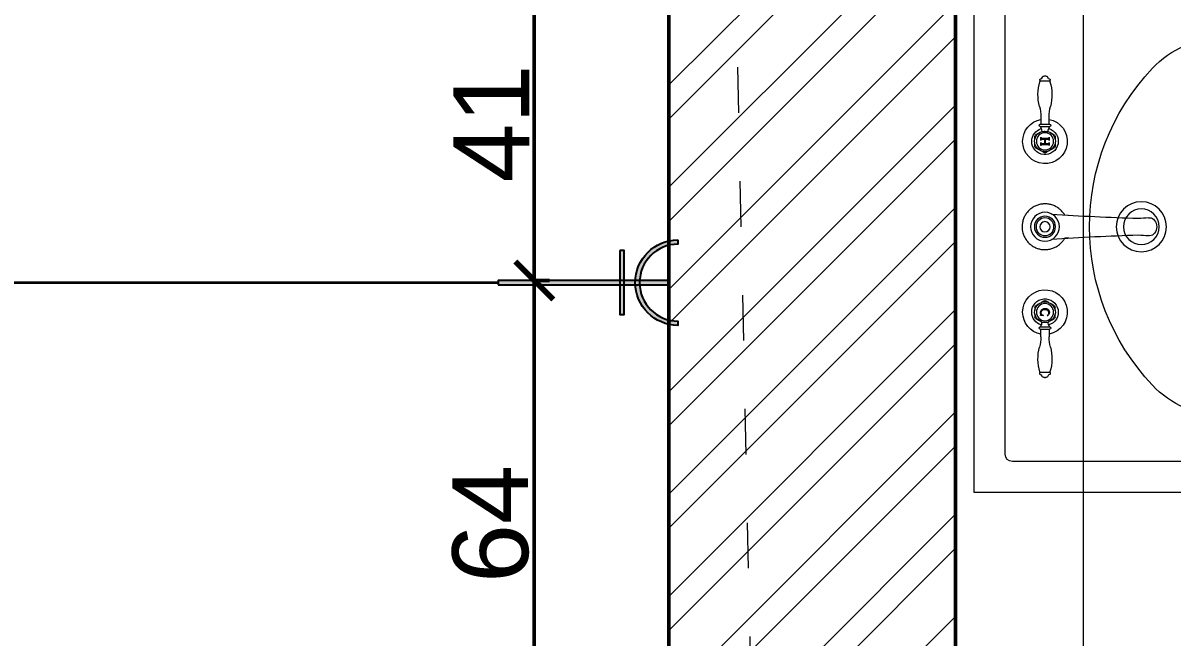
# Model space of a CAD drawing. Header units: inches. Extents: x -10121 to 9010, y 58067 to 62726.
# Drawn here: x 2993.7 to 3145.2, y 61899.9 to 61980.9 of the extents above; entities that cross this region are included whole.
import ezdxf

# ---------------------------------------------------------------- set-up
doc = ezdxf.new("R2010")
doc.units = ezdxf.units.IN
doc.linetypes.add('ACAD_ISO03W100', pattern=[30, 12, -18])
for name, color, linetype, lineweight in [('A-DUVAR 0.50', 40, 'Continuous', 50), ('A-PRODUCT', 7, 'Continuous', 9), ('Auto-Olcu', 33, 'Continuous', 15), ('Auto-Silik_Cizgiler', 47, 'Continuous', 9), ('Auto-SilikCizgiler', 251, 'Continuous', 9), ('Auto-Vitrifiye', 8, 'Continuous', 9), ('ELK', 1, 'Continuous', 35)]:
    doc.layers.add(name, color=color, linetype=linetype, lineweight=lineweight)
doc.layers.add('ELEKTRİK', color=10, linetype='Continuous')
doc.styles.add('1-20', font='isocpeur.ttf', dxfattribs={"height": 4})
doc.styles.get("Standard").update_dxf_attribs({"font": 'arial.ttf'})
doc.dimstyles.new('ölçü 1_20', dxfattribs={"dimtxt": 4, "dimasz": 1, "dimexe": 1, "dimexo": 3, "dimtad": 1, "dimdec": 0, "dimtxsty": '1-20', "dimblk": 'ARCHTICK', "dimcen": 1.5, "dimclrd": 256, "dimclre": 256, "dimclrt": 256, "dimadec": 0, "dimazin": 0, "dimtfac": 1, "dimtdec": 0, "dimtmove": 0, "dimatfit": 3, "dimldrblk": 'ARCHTICK', "dimfxl": 1, "dimlwd": -1, "dimlwe": -1, "dimarcsym": 0})
doc.dimstyles.new('ölçü 1_50', dxfattribs={"dimtxt": 10, "dimasz": 5, "dimexe": 2, "dimexo": 5, "dimtad": 1, "dimdec": 0, "dimtxsty": 'Standard', "dimblk": 'ARCHTICK', "dimcen": 2.5, "dimclrd": 256, "dimclre": 256, "dimclrt": 256, "dimadec": 0, "dimazin": 0, "dimtfac": 1, "dimtdec": 0, "dimtmove": 0, "dimatfit": 3, "dimldrblk": 'ARCHTICK', "dimfxl": 1, "dimlwd": -1, "dimlwe": -1, "dimarcsym": 0})

# ---------------------------------------------------------------- blocks, each defined once
blk = doc.blocks.new('_ARCHTICK')
at = {"color": 0, "linetype": 'ByBlock', "const_width": 0.15}
blk.add_lwpolyline([(-0.5, -0.5), (0.5, 0.5)], dxfattribs=at)
blk = doc.blocks.new('*D477')
at = {"layer": 'Auto-Olcu', "ltscale": 5, "transparency": 16777216}
for p, q in [((3119.606697598512, 62123.63689972076), (3134.455130437604, 62123.63689972076)), ((3133.455130437604, 62123.63689972076), (3133.455130437604, 61865.16385486411)), ((3119.6018837228, 61865.16385486411), (3134.455130437604, 61865.16385486411))]:
    blk.add_line(p, q, dxfattribs=at)
at = {"layer": 'DEFPOINTS', "color": 0, "ltscale": 5, "transparency": 16777216}
for p in [(3116.606697598512, 62123.63689972076), (3116.6018837228, 61865.16385486411), (3133.455130437604, 61865.16385486411)]:
    blk.add_point(p, dxfattribs=at)
at = {"layer": 'Auto-Olcu', "ltscale": 5, "transparency": 16777216}
for p, rotation in [((3133.455130437604, 62123.63689972076), 90), ((3133.455130437604, 61865.16385486411), 270)]:
    blk.add_blockref('_ARCHTICK', p, dxfattribs=dict(at, rotation=rotation))
at = {"layer": 'Auto-Olcu', "ltscale": 5, "transparency": 16777216, "insert": (3130.830130437594, 61994.40037729243), "char_height": 4, "attachment_point": 5, "rotation": 90, "style": '1-20'}
blk.add_mtext('258', dxfattribs=at)
blk = doc.blocks.new('JLKUI')
for p, q in [((8685.781729727118, -1965.5911224966), (8685.781729727118, -1933.956701743358)), ((8755.77872972712, -1933.956701743358), (8685.781729727118, -1933.956701743358)), ((8755.77872972712, -1965.5911224966), (8755.77872972712, -1933.956701743358)), ((8750.743729727117, -1938.041701743357), (8690.816729727123, -1938.041701743357)), ((8689.866729727119, -1965.5911224966), (8689.866729727119, -1938.991701743358)), ((8751.69372972712, -1965.5911224966), (8751.69372972712, -1938.991701743358))]:
    blk.add_line(p, q)
for centre, radius in [((8720.780229727116, -1943.289092871342), 1.9), ((8720.780229727116, -1955.989776036888), 3.299900999999994), ((8720.780229727116, -1955.989776036888), 2.34990099999999)]:
    blk.add_circle(centre, radius)
for centre, radius, start, end in [((8690.816729727123, -1938.991701743358), 0.95, 90, 180), ((8750.743729727117, -1938.991701743358), 0.95, 0, 90), ((8720.780229727116, -1979.556701743357), 30.4, 46.63773481946368, 133.3622651805363), ((8708.713079328205, -1966.77920174336), 12.825, 133.3622651805363, 226.6377348194637), ((8732.847380126033, -1966.779201743353), 12.825, 313.3622651805364, 46.63773481946368), ((8761.781729727116, -1965.5911224966), 76, 180, 186.9781322157806), ((8761.781729727116, -1965.5911224966), 71.91500000000002, 180, 186.9781322157806), ((8679.778729727122, -1965.5911224966), 71.91500000000002, 353.0218677842193, 0), ((8679.778729727122, -1965.5911224966), 76, 353.0218677842193, 0), ((8698.131729727116, -1973.381701743358), 11.87500000000001, 186.9781322157806, 270), ((8698.131729727116, -1973.381701743358), 7.789999999999999, 186.9781322157806, 270), ((8743.428729727122, -1973.381701743358), 7.789999999999999, 270, 353.0218677842193), ((8743.428729727122, -1973.381701743358), 11.87500000000001, 270, 353.0218677842193), ((8720.78022972711, -1954.001701743356), 30.4, 226.6377348194637, 313.3622651805364), ((8683.420948273459, -2028.626948669982), 49.68307107902536, 62.81971075385707, 72.77694393333691), ((8758.13951118078, -2028.626948669982), 49.68307107902536, 107.2230560666631, 117.1802892465137), ((8590.175515571565, -2228.41522727269), 266.046260474375, 64.58973383097012, 66.05999362606333), ((8720.780229727126, -1954.414597055471), 33.40632855795867, 243.9616662852581, 296.0383337147418), ((8851.384943882673, -2228.41522727269), 266.046260474375, 113.9400063744022, 115.4102661690297), ((8720.780229727116, -1954.414597055471), 37.49130717333608, 243.9830658141838, 296.0169341858162)]:
    blk.add_arc(centre, radius, start, end)
blk = doc.blocks.new('EALS13 TOP')
at = {"layer": 'A-PRODUCT', "linetype": 'Continuous', "lineweight": 15}
for p, q in [((0.1500365067659004, 9.087634888455797), (0.1688043432914128, 9.138057499301793)), ((0.2057011437245819, 9.163694169812516), (0.260630109180056, 9.163694169812516)), ((0.2704725021467311, 8.625111479897896), (0.2704725021467311, 9.15385161184713)), ((2.139763921266419, 9.109363450777893), (2.542520015260377, 9.109363450777893)), ((2.542520015260377, 9.135544559998381), (2.542520015260377, 8.643418568412926)), ((2.672649391994127, 9.140457488243557), (2.672649391994127, 8.63850564016775)), ((2.937399613576415, 9.089053468735072), (2.920987803167008, 9.060627817109882)), ((3.105910626924012, 9.380923547026214), (3.018700114387683, 9.22987028534044)), ((3.36436862786104, 9.429442189868496), (3.189947309458148, 9.429442189868496)), ((3.228513743935763, 9.100527051190507), (3.231261365526734, 9.100527051190507)), ((3.404385285586613, 9.113103609238351), (3.241488020721588, 9.113103609238351)), ((3.388566588324463, 9.100527051190507), (3.404385285586613, 9.100527051190507)), ((3.404385285586613, 9.100527051190507), (3.404385285586613, 9.113103609238351)), ((3.649850529949616, 9.113103609238351), (3.498709635943669, 9.113103609238351)), ((3.498709635943669, 9.113103609238351), (3.498709635943669, 9.100527051190507)), ((3.498709635943669, 9.100527051190507), (3.514233829939256, 9.100527051190507)), ((3.701391241213058, 9.429442189868496), (3.526969922811986, 9.429442189868496)), ((3.872638729615573, 9.22987028534044), (3.785427923747192, 9.380923547026214)), ((4.041150036291583, 8.93800019788159), (3.953939230425022, 9.089053468735072)), ((11.85018862561082, 8.93800019788159), (11.93739943147739, 9.089053468735072)), ((12.01869993228683, 9.22987028534044), (12.10591073815521, 9.380923547026214)), ((12.18994742068935, 9.429442189868496), (12.36436873909224, 9.429442189868496)), ((12.52697003404137, 9.429442189868496), (12.70139135244608, 9.429442189868496)), ((12.61545271854811, 9.122147796425454), (12.60287619716655, 9.122147796425454)), ((12.78542803497839, 9.380923547026214), (12.87263854751472, 9.22987028534044)), ((12.95393904832599, 9.089053468735072), (12.9703508587354, 9.060627817109882)), ((13.21868926990828, 9.140457488243557), (13.21868926990828, 8.63850564016775)), ((13.34881864664203, 9.135544559998381), (13.34881864664203, 8.643418568412926)), ((13.75157474063599, 9.109363450777893), (13.34881864664203, 9.109363450777893)), ((15.62086615975568, 8.625111479897896), (15.62086615975568, 9.15385161184713)), ((15.68563751817783, 9.163694169812516), (15.63070855272235, 9.163694169812516)), ((15.74130215513651, 9.087634888455797), (15.72253431861099, 9.138057499301793)), ((1.819e-12, 8.91295544199238), (1.819e-12, 8.86600768412882)), ((0.0720471143740724, 9.039087865941836), (0.1458119689013984, 9.082590236731447)), ((0.1458119689013984, 8.696372891680767), (0.0720471143740724, 8.739875262471285)), ((0.1688043432914128, 8.640905629109511), (0.1500365067659004, 8.691328239957329)), ((0.260630109180056, 8.615268958600607), (0.2057011437245819, 8.615268958600607)), ((2.542520015260377, 8.669599677633414), (2.139763921266419, 8.669599677633414)), ((2.920987803167008, 8.718335311302326), (2.937399613576415, 8.689909659678051)), ((2.928140947200517, 9.060440104278312), (2.928140947200517, 9.044924215186256)), ((2.928140947200517, 8.734038913225957), (2.928140947200517, 8.718523024133901)), ((3.018700114387683, 8.549092843072685), (3.105910626924012, 8.39803958138509)), ((3.247693415703906, 8.660347702846593), (3.404385285586613, 8.660347702846593)), ((3.278619778438951, 9.031356018593213), (3.278619778438951, 8.742095302658527)), ((3.341502678676989, 8.899302211798384), (3.341502678676989, 9.031356018593213)), ((3.561592242851475, 8.899302211798384), (3.341502678676989, 8.899302211798384)), ((3.341502678676989, 8.742095302658527), (3.341502678676989, 8.880437382174932)), ((3.341502678676989, 8.880437382174932), (3.561592242851475, 8.880437382174932)), ((3.404385285586613, 8.672924260894431), (3.388566588324463, 8.672924260894431)), ((3.404385285586613, 8.660347702846593), (3.404385285586613, 8.672924260894431)), ((3.514233829939256, 8.672924260894431), (3.498709635943669, 8.672924260894431)), ((3.498709635943669, 8.672924260894431), (3.498709635943669, 8.660347702846593)), ((3.498709635943669, 8.660347702846593), (3.643645134969118, 8.660347702846593)), ((3.561592242851475, 9.031356018593213), (3.561592242851475, 8.899302211798384)), ((3.561592242851475, 8.880437382174932), (3.561592242851475, 8.742095302658527)), ((3.624475143089512, 8.742095302658527), (3.624475143089512, 9.031356018593213)), ((3.785427923747192, 8.39803958138509), (3.872638729615573, 8.549092843072685)), ((3.953939230425022, 8.689909659678051), (4.041150036291583, 8.840962930530623)), ((11.93739943147739, 8.689909659678051), (11.85018862561082, 8.840962930530623)), ((12.10591073815521, 8.39803958138509), (12.01869993228683, 8.549092843072685)), ((12.61545271854811, 8.964940880410722), (12.62802923992967, 8.964940880410722)), ((12.87263854751472, 8.549092843072685), (12.78542803497839, 8.39803958138509)), ((12.9703508587354, 8.718335311302326), (12.95393904832599, 8.689909659678051)), ((12.96319771470189, 9.060440104278312), (12.96319771470189, 9.044924215186256)), ((12.96319771470189, 8.734038913225957), (12.96319771470189, 8.718523024133901)), ((13.34881864664203, 8.669599677633414), (13.75157474063599, 8.669599677633414)), ((15.63070855272235, 8.615268958600607), (15.68563751817783, 8.615268958600607)), ((15.72253431861099, 8.640905629109511), (15.74130215513651, 8.691328239957329)), ((15.81929154752834, 9.039087865941836), (15.74552669300101, 9.082590236731447)), ((15.74552669300101, 8.696372891680767), (15.81929154752834, 8.739875262471285)), ((15.89133866190059, 8.91295544199238), (15.89133866190059, 8.86600768412882)), ((3.189947309458148, 8.34952093854372), (3.36436862786104, 8.34952093854372)), ((3.526969922811986, 8.34952093854372), (3.701391241213058, 8.34952093854372)), ((12.36436873909224, 8.34952093854372), (12.18994742068935, 8.34952093854372)), ((12.70139135244608, 8.34952093854372), (12.52697003404137, 8.34952093854372)), ((7.352165393825996, 7.636725689481863), (7.352165393825996, 7.64792458677766)), ((8.53917326807641, 7.636725689481863), (8.53917326807641, 7.837829912976303))]:
    blk.add_line(p, q, dxfattribs=at)
at = {"layer": 'A-PRODUCT', "linetype": 'Continuous', "lineweight": 15, "flags": 128}
for points in [[(12.62802923992967, 8.964940880410722), (12.62644760486728, 8.984712652421877), (12.62486772978627, 9.004461246784556), (12.62329020134166, 9.024180984813023), (12.62171531286913, 9.043866155741851), (12.6201436510255, 9.063511085469145), (12.61857580246942, 9.083110109058909), (12.61701206053476, 9.102657561578775), (12.61545271854811, 9.122147796425454)], [(12.64060576131123, 8.770004308584246), (12.63931745619447, 8.770789653678548), (12.63802856441725, 8.771575200436928), (12.63673967264003, 8.772360948860296), (12.63545019420235, 8.773146889780946), (12.63416042243443, 8.773933023199787), (12.6328703573381, 8.774719349115912), (12.63157999891155, 8.775505876696116), (12.63028905382453, 8.776292587608623)], [(7.478429305214377, 3.434751937707915), (7.470275612740807, 3.370272149250922), (7.479410200550772, 3.298035543733931), (7.506462811368692, 3.228575012814872), (7.550393920540955, 3.164559858989377), (7.609515230898977, 3.108449947176266), (7.681554737024271, 3.062401839128142), (7.763744045902058, 3.028184901071654), (7.852924617345705, 3.007114424479368), (7.945669330951202, 3), (8.038414044556703, 3.007114424479368), (8.12759461600217, 3.028184901071654), (8.209783924878137, 3.062401839128142), (8.281823431003431, 3.108449947176266), (8.340944741361454, 3.164559858989377), (8.384875850533717, 3.228575012814872), (8.411928461351634, 3.298035543733931), (8.421063049161603, 3.370272149250922), (8.412909356688033, 3.434751937707915)]]:
    blk.add_lwpolyline(points, dxfattribs=at)
at = {"layer": 'A-PRODUCT', "linetype": 'Continuous', "lineweight": 15}
for centre, radius in [((3.445669330951202, 8.889481564206108), 0.4503937007874015), ((7.945669330951202, 8.889481564206108), 0.5561023622047259), ((7.945669330951202, 8.889481564206108), 0.4684619418855223), ((7.945669330951202, 8.889481564206108), 0.2687007874015705), ((12.4456693309512, 8.889481564206108), 0.4503937007874015)]:
    blk.add_circle(centre, radius, dxfattribs=at)
for centre, radius, start, end in [((3.445669330951202, 8.889481564206108), 1.177165354330702, 90, 169.234529740334), ((3.445669330951202, 8.889481564206108), 1.177165354330711, 190.7654702596659, 90), ((12.4456693309512, 8.889481564206108), 1.177165354330711, 90, 349.234529740334), ((12.4456693309512, 8.889481564206108), 1.177165354330702, 10.76547025966598, 90), ((0.2057014195179363, 9.124324083891224), 0.0393700787401615, 90, 159.5843088861237), ((0.260629960872393, 9.153851642946393), 0.0098425196850442, 0, 90), ((0.326377992369089, 9.078017840946812), 0.0787401574803246, 107.1712964749933, 135.2349153286614), ((1.00089707243751, 6.895128113855205), 2.363468489256268, 75.06938740180314, 107.1712964749933), ((2.139763819139261, 11.16611931545685), 2.0567558614866, 255.0693874018032, 270), ((2.60767720496733, 9.135544556331297), 0.0651574803149657, 4.324254148795049, 180), ((2.682463702811219, 9.141199619578401), 0.0098425196850393, 184.3242541497043, 238.916805146641), ((2.937795315203402, 9.56474849746246), 0.5044007915240928, 238.916805146641, 268.9033026538794), ((3.445669330951202, 8.889481564206108), 0.7007874015748073, 196.4424632036887, 90), ((3.445669330951202, 8.889481564206108), 0.7007874015748057, 90, 163.5575367963111), ((3.445669330951202, 8.889481564206108), 0.5460469509215852, 198.2475464668329, 161.752453533167), ((3.122958412974185, 9.371081039214914), 0.0196850393700829, 123.8253095488024, 150.0000000000122), ((3.445669330951202, 8.889481564206108), 0.5994094488189062, 116.1746904514088, 123.8253095488024), ((3.189947410131933, 9.409757154757244), 0.0196850393700775, 90, 116.1746904514088), ((3.445669330951202, 8.889481564206108), 0.3028147772069731, 132.3980756531676, 135.817522275771), ((3.445669330951202, 8.889481564206108), 0.3028147772069661, 44.0267177379969, 47.60192434683236), ((3.701391251770473, 9.409757154757244), 0.0196850393700814, 63.82530954859114, 90), ((3.445669330951202, 8.889481564206108), 0.5994094488189016, 56.17469045119761, 63.82530954859114), ((3.768380248928223, 9.371081039214914), 0.0196850393700752, 29.99999999998776, 56.17469045119761), ((12.4456693309512, 8.889481564206108), 0.7007874015748073, 90, 343.5575367963112), ((12.4456693309512, 8.889481564206108), 0.5460469509215852, 18.24754646683295, 341.7524535331672), ((12.12295841297418, 9.371081039214914), 0.0196850393700752, 123.8253095488024, 150.0000000000122), ((12.4456693309512, 8.889481564206108), 0.5994094488189016, 116.1746904514088, 123.8253095488024), ((12.18994741013193, 9.409757154757244), 0.0196850393700814, 90, 116.1746904511176), ((12.4456693309512, 8.889481564206108), 0.7007874015748057, 16.44246320368877, 90), ((12.70139125177047, 9.409757154757244), 0.0196850393700775, 63.82530954859114, 90), ((12.4456693309512, 8.889481564206108), 0.5994094488189062, 56.17469045119761, 63.82530954859114), ((12.76838024892822, 9.371081039214914), 0.0196850393700829, 29.99999999998776, 56.17469045119761), ((12.95354334669901, 9.56474849746246), 0.5044007915240928, 271.0966973461206, 301.083194853359), ((13.20887495909301, 9.141199619578401), 0.0098425196850393, 301.083194853359, 355.6757458502958), ((13.28366145693508, 9.135544556331297), 0.0651574803149657, 0, 175.6757458512049), ((13.75157484276315, 11.16611931545685), 2.0567558614866, 270, 284.9306125981969), ((14.8904415894649, 6.895128113855205), 2.363468489256268, 72.82870352500673, 104.9306125981968), ((15.56496066953332, 9.078017840946812), 0.0787401574803246, 44.76508467133861, 72.82870352500673), ((15.63070870103002, 9.153851642946393), 0.0098425196850442, 90, 180), ((15.68563724238447, 9.124324083891224), 0.0393700787401615, 20.41569111387626, 90), ((0.1464330691233044, 8.912955444668112), 0.1464330295112717, 120.5297058999514, 180), ((0.1464330691233044, 8.866007683744101), 0.1464330295112869, 180, 239.4702941000486), ((0.1408123164528661, 9.091068242534675), 0.0098425196850398, 300.5297058999514, 339.5843088861238), ((0.1408123164528661, 8.68789488587754), 0.0098425196850325, 20.41569111387626, 59.47029410004865), ((0.2057014195179363, 8.654639044520989), 0.0393700787401628, 200.4156911138763, 270), ((0.260629960872393, 8.625111485465823), 0.0098425196850371, 270, 0), ((0.326377992369089, 8.700945287465402), 0.0787401574803154, 224.7650846713385, 252.8287035250067), ((1.00089707243751, 10.88383501455701), 2.363468489256275, 252.8287035250067, 284.9306125981969), ((2.139763819139261, 6.61284381295627), 2.056755861486601, 90, 104.9306125981968), ((2.60767720496733, 8.643418572080005), 0.0651574803149729, 180, 355.6757458512049), ((2.682463702811219, 8.637763508834723), 0.0098425196850372, 121.0831948533589, 175.6757458502956), ((2.937795315203402, 8.214214630949753), 0.5044007915240916, 91.09669734612062, 121.0831948533589), ((3.445669330951202, 8.889481564206108), 0.3028147772069732, 225.6236996770578, 229.1723738541357), ((3.445669330951202, 8.889481564206108), 0.302814777206968, 310.8276261457792, 314.7446486473593), ((4.024102169747493, 8.928157679747528), 0.0196850393700829, 3.825309548655381, 29.99999999998776), ((4.024102169747493, 8.850805448664685), 0.0196850393700857, 330.0000000000121, 356.1746904513446), ((3.445669330951202, 8.889481564206108), 0.5994094488189087, 356.1746904513446, 3.825309548655381), ((-118.4739786206992, 0.3006575133149454), 126.0419164857011, 1.66742636740987, 3.750181639226398), ((133.7246458508543, 0.3235579854972457), 125.4008500517381, 176.2417810060906, 178.3345147929454), ((12.4456693309512, 8.889481564206108), 0.5994094488189087, 176.1746904513446, 183.8253095486554), ((11.86723649215491, 8.928157679747528), 0.0196850393700829, 150.0000000000122, 176.1746904513446), ((11.86723649215491, 8.850805448664685), 0.0196850393700857, 183.8253095486554, 209.9999999999877), ((12.95354334669901, 8.214214630949753), 0.5044007915240916, 58.91680514664106, 88.90330265387938), ((13.20887495909301, 8.637763508834723), 0.0098425196850372, 4.324254149574477, 58.91680514664106), ((13.28366145693508, 8.643418572080005), 0.0651574803149729, 184.3242541487951, 0), ((13.75157484276315, 6.61284381295627), 2.056755861486601, 75.06938740180314, 90), ((14.8904415894649, 10.88383501455701), 2.363468489256275, 255.0693874018032, 287.1712964749932), ((15.56496066953332, 8.700945287465402), 0.0787401574803154, 287.1712964749932, 315.2349153286615), ((15.63070870103002, 8.625111485465823), 0.0098425196850371, 180, 270), ((15.68563724238447, 8.654639044520989), 0.0393700787401628, 270, 339.5843088861238), ((15.75052634544953, 9.091068242534675), 0.0098425196850398, 200.4156911138763, 239.4702941000486), ((15.75052634544953, 8.68789488587754), 0.0098425196850325, 120.5297058999514, 159.5843088861237), ((15.7449055927791, 8.912955444668112), 0.1464330295112717, 0, 59.47029410004865), ((15.7449055927791, 8.866007683744101), 0.1464330295112869, 300.5297058999514, 0), ((3.122958412974185, 8.407882089196391), 0.0196850393700791, 209.9999999999877, 236.174690451414), ((3.445669330951202, 8.889481564206108), 0.5994094488188951, 236.1746904511976, 243.8253095485911), ((3.189947410131933, 8.369205973654969), 0.0196850393700814, 243.8253095485911, 270), ((3.701391251770473, 8.369205973654969), 0.0196850393700711, 270, 296.1746904514089), ((3.445669330951202, 8.889481564206108), 0.5994094488189039, 296.1746904514089, 303.8253095488024), ((3.768380248928223, 8.407882089196391), 0.0196850393700865, 303.8253095488024, 330.0000000000121), ((12.12295841297418, 8.407882089196391), 0.0196850393700865, 209.9999999999877, 236.1746904511976), ((12.4456693309512, 8.889481564206108), 0.5994094488189039, 236.1746904511976, 243.8253095485911), ((12.18994741013193, 8.369205973654969), 0.0196850393700711, 243.8253095485911, 270), ((12.70139125177047, 8.369205973654969), 0.0196850393700814, 270, 296.1746904511174), ((12.4456693309512, 8.889481564206108), 0.5994094488188951, 296.1746904514089, 303.8253095488024), ((12.76838024892822, 8.407882089196391), 0.0196850393700791, 303.8253095485861, 330.0000000000121), ((-2.012432732111845, 4.361005806054889), 9.5350793668902, 354.4260332719577, 357.6391135209388), ((17.90377139400698, 4.361005806054889), 9.535079366882867, 182.3608864790612, 185.5739667280423)]:
    blk.add_arc(centre, radius, start, end, dxfattribs=at)
for points, knots in [([(7.340477295514573, 7.847932782933638), (7.332361535678501, 7.851916762128893), (7.263424227863653, 7.885757684687633), (7.149462293398753, 7.977664442696548), (7.006442984318709, 8.122341552888429), (6.891131954080262, 8.291236504379413), (6.805977509486183, 8.476531488956425), (6.752621231464218, 8.673155859749386), (6.733611485198708, 8.875707504207638), (6.748001056179419, 9.078506310546802), (6.796773318015767, 9.275923460823831), (6.877400987214058, 9.463097382871636), (6.989074661676568, 9.634040651039868), (7.127757751786702, 9.784681159948377), (7.290428575859551, 9.90935415230615), (7.471392330664457, 10.00551625611024), (7.665897564203986, 10.06872698109146), (7.826295340022625, 10.09384020341622), (7.919885378805701, 10.09567026456534), (7.945669330951202, 10.09617444438663)], [0, 0, 0, 0, 0.008597710334001998, 0.0730311167072583, 0.1375131528244069, 0.2019949681821975, 0.2663591069188038, 0.3307231460399591, 0.3948989869243612, 0.4590752750986506, 0.5233448768566187, 0.5876149394317906, 0.6522492851395159, 0.7168833771012432, 0.7816708807231993, 0.8464577823041793, 0.9109645369030026, 0.9754708284159352, 1, 1, 1, 1]), ([(7.945669330951202, 10.09617444438663), (8.000227138316404, 10.09400136909971), (8.109342907611786, 10.0896552123686), (8.282492993650521, 10.05278426561926), (8.460356609099108, 9.986982762658043), (8.636233248849747, 9.886043002180484), (8.792571497666358, 9.756682341977466), (8.92605888503931, 9.602951207097249), (9.031532259334195, 9.428306101652195), (9.107060974474734, 9.238072348857713), (9.148839608915297, 9.037448884448168), (9.156917147349304, 8.83269162238139), (9.129730318525617, 8.629793913256433), (9.069646421066864, 8.434673842682967), (8.977274983200912, 8.252772296320472), (8.856095653103694, 8.089381768622843), (8.714008307173572, 7.950177501989856), (8.604020681585098, 7.880575000450334), (8.551268105022245, 7.847192051489401)], [0, 0, 0, 0, 0.0518689757128341, 0.1037380983766057, 0.167681938982761, 0.2316263924075143, 0.2958130416473339, 0.3600001508133573, 0.4246013258893217, 0.4892023277338346, 0.5539943303482479, 0.6187856788430449, 0.6833297519593248, 0.7478736323385023, 0.8121508896319348, 0.8764283962325999, 0.9407322373427668, 1, 1, 1, 1]), ([(3.231261365526734, 9.100527051190507), (3.234921429730094, 9.100338980821103), (3.241948369581223, 9.099977905412741), (3.252043771459284, 9.097023223798713), (3.258075544799792, 9.093935727614735), (3.261130567141663, 9.092371947065656)], [0, 0, 0, 0, 0.3491646427590709, 0.6703595367256684, 1, 1, 1, 1]), ([(3.261130567141663, 9.092371947065656), (3.263010841090363, 9.091156575818786), (3.266377109806852, 9.088980687451114), (3.271145591343155, 9.08421449261732), (3.273174879128418, 9.080227447011566), (3.274394947246037, 9.077830316718064)], [0, 0, 0, 0, 0.3353609491814618, 0.6003992527745821, 1, 1, 1, 1]), ([(3.341502678676989, 9.031356018593213), (3.341522525177424, 9.036975529944355), (3.341562228979455, 9.048217612298684), (3.342686162768586, 9.064141661114263), (3.3449799593036, 9.077693923612962), (3.351255062631024, 9.087351190598383), (3.356596775651268, 9.090951816030607), (3.359286686569247, 9.0927649725254)], [0, 0, 0, 0, 0.2509276464945964, 0.5019919154040143, 0.7164139508289235, 0.8571953965632051, 0.9999999999999998, 0.9999999999999998, 0.9999999999999998, 0.9999999999999998]), ([(3.359286686569247, 9.0927649725254), (3.361559138287701, 9.093949884263564), (3.366109790960762, 9.096322705529019), (3.375852203425893, 9.09955346494098), (3.383494570749462, 9.100138668534782), (3.388566588324463, 9.100527051190507)], [0, 0, 0, 0, 0.2512056959112943, 0.5030469343833615, 0.9999999999999998, 0.9999999999999998, 0.9999999999999998, 0.9999999999999998]), ([(3.514233829939256, 9.100527051190507), (3.516828883017296, 9.100433377650917), (3.522026390737662, 9.100245763395831), (3.532208938526308, 9.098093162376244), (3.539182623317173, 9.094653475113773), (3.543808234961034, 9.092371947065656)], [0, 0, 0, 0, 0.2513553399923725, 0.5034275910596774, 1, 1, 1, 1]), ([(3.543808234961034, 9.092371947065656), (3.545260448478074, 9.091476917965336), (3.548169890898861, 9.089683768678693), (3.552922911745552, 9.0854597841535), (3.555869434949272, 9.081248621729172), (3.557201824267394, 9.078208178535533), (3.557367411656741, 9.077830316718064)], [0, 0, 0, 0, 0.2522473632649034, 0.5053658920001092, 0.9385275991961424, 1, 1, 1, 1]), ([(3.624475143089512, 9.031356018593213), (3.624628052970365, 9.04164315213802), (3.624861425396375, 9.057343467120516), (3.627244024250103, 9.0763570026902), (3.63340854488706, 9.08653127409252), (3.63878316168666, 9.090746210834368), (3.641876646641321, 9.092542824227166), (3.642259150979954, 9.0927649725254)], [0, 0, 0, 0, 0.456798951567791, 0.6971706347170527, 0.8386948059304783, 0.9800548774309968, 1, 1, 1, 1]), ([(3.642259150979954, 9.0927649725254), (3.645554189301037, 9.09444321588944), (3.652239877297688, 9.097848399811483), (3.659643316119399, 9.099233488168462), (3.663397973448808, 9.099935936352267)], [0, 0, 0, 0, 0.4928495499877468, 1, 1, 1, 1]), ([(12.46443590310809, 9.122147796425454), (12.43934348250332, 9.119702857398806), (12.38906090600721, 9.114803456277512), (12.32362779521099, 9.0753621290205), (12.27671740252844, 9.018265259465807), (12.24903850946975, 8.951870289602992), (12.24593923624889, 8.905139698902527), (12.24444460446466, 8.882603761888275)], [0, 0, 0, 0, 0.2071639605231914, 0.4151348272456063, 0.6132373891672765, 0.8134828234185473, 1, 1, 1, 1]), ([(12.31990373275585, 8.885551391535046), (12.32187494611207, 8.922768084337804), (12.32476882794981, 8.977404844534249), (12.35443270397627, 9.043465868015117), (12.38857181663843, 9.0806702886166), (12.43068606464112, 9.100363977277992), (12.458576045683, 9.102353363765358), (12.47160840691686, 9.103282959354146)], [0, 0, 0, 0, 0.3709683591418902, 0.5446080173285422, 0.7199332066671079, 0.8691310827776808, 1, 1, 1, 1]), ([(12.55699147389896, 9.102889952227997), (12.5495885497221, 9.105789291408657), (12.53477254521021, 9.111591947410489), (12.50402975719044, 9.11980428167044), (12.48024665589219, 9.121211976124867), (12.46443590310809, 9.122147796425454)], [0, 0, 0, 0, 0.2507968075393246, 0.5019376862689283, 1, 1, 1, 1]), ([(12.47160840691686, 9.103282959354146), (12.4871235067967, 9.101993894088992), (12.51827915565445, 9.09940534067573), (12.55810527467474, 9.075204619119171), (12.59476201715552, 9.030898437916221), (12.60724291355655, 8.991111993443154), (12.61545271854811, 8.964940880410722)], [0, 0, 0, 0, 0.2134609154756459, 0.4286477933536228, 0.6241704082981406, 1, 1, 1, 1]), ([(12.57605293369852, 9.09699468033068), (12.57438450908739, 9.09718173469446), (12.57104771043669, 9.097555837754044), (12.56468197990216, 9.099692608223448), (12.56006151286783, 9.101613577086027), (12.55699147389896, 9.102889952227997)], [0, 0, 0, 0, 0.2512541908668556, 0.5025007655784683, 1, 1, 1, 1]), ([(12.59108580003703, 9.102103919641193), (12.58997424033441, 9.10135544333207), (12.58694926963471, 9.099318558675805), (12.58182275728177, 9.097356554225367), (12.57776824148095, 9.097102261627695), (12.57605293369852, 9.09699468033068)], [0, 0, 0, 0, 0.2510270436320177, 0.6831387013499955, 1, 1, 1, 1]), ([(12.60287619716655, 9.122147796425454), (12.60193622297447, 9.119269010299831), (12.60033443352222, 9.114363333865183), (12.59641857277893, 9.107476608362957), (12.59299744753298, 9.104029875882587), (12.59108580003703, 9.102103919641193)], [0, 0, 0, 0, 0.3852460660589103, 0.6564893902107368, 1, 1, 1, 1]), ([(2.926472486475176, 9.054778836344667), (2.92697924816093, 9.054717771590726), (2.928212354639981, 9.054569182329944), (2.926329626838196, 9.033037128951943), (2.922778615271453, 8.995742080951457), (2.919280636022449, 8.945666013860318), (2.91789625151614, 8.889300571634521), (2.919295208306722, 8.833169519201874), (2.92277596709755, 8.783233912153262), (2.926352069651328, 8.745695611612973), (2.928224800631141, 8.724224507641338), (2.926969756761535, 8.724213456569487), (2.926468379855576, 8.72420904178216)], [0, 0, 0, 0, 0.0737547320451022, 0.1794678656949664, 0.2857358703236699, 0.3932310182921919, 0.5006530550742162, 0.6071154528858865, 0.713548342304889, 0.8209293543998777, 0.9284631491253056, 1, 1, 1, 1]), ([(3.270857681442066, 8.689627494603883), (3.267155620291305, 8.68576214413406), (3.259845569456955, 8.678129663930122), (3.246039368063065, 8.673852462812647), (3.237381826769706, 8.673274241671606), (3.233890481822526, 8.673041061211732)], [0, 0, 0, 0, 0.3797628141924831, 0.7498756410522206, 0.9999999999999998, 0.9999999999999998, 0.9999999999999998, 0.9999999999999998]), ([(3.278619778438951, 8.742095302658527), (3.278440332429453, 8.733318175404747), (3.278169274932222, 8.720060114573243), (3.276279165445885, 8.702173905934613), (3.272684864665278, 8.693855966419505), (3.270857681442066, 8.689627494603883)], [0, 0, 0, 0, 0.4905806131792314, 0.7410337602304803, 1, 1, 1, 1]), ([(3.274394947246037, 9.077830316718064), (3.275328215473563, 9.074076341266844), (3.277665920260915, 9.064673164223676), (3.278363355393593, 9.048995977327648), (3.278534162327559, 9.037245757082927), (3.278619778438951, 9.031356018593213)], [0, 0, 0, 0, 0.2489277798318601, 0.6235288470026168, 1, 1, 1, 1]), ([(3.345727509871721, 8.695719260897931), (3.344791994282786, 8.699492214445852), (3.342450727570393, 8.708934591108116), (3.341760094397614, 8.724548758604215), (3.341588614053761, 8.736237583923867), (3.341502678676989, 8.742095302658527)], [0, 0, 0, 0, 0.2492426208093676, 0.6237666792981797, 1, 1, 1, 1]), ([(3.359286686569247, 8.681079365019286), (3.357848232339165, 8.682002862256013), (3.354967057306566, 8.683852595895589), (3.350213100286055, 8.688042672813028), (3.347244329921522, 8.692258084749483), (3.345907532338968, 8.695308474219928), (3.345727509871721, 8.695719260897931)], [0, 0, 0, 0, 0.2521149569583679, 0.5049777071611115, 0.9333368525532088, 1, 1, 1, 1]), ([(3.388566588324463, 8.672924260894431), (3.385993188601787, 8.673018288013736), (3.38083893183284, 8.67320661472877), (3.370757281723852, 8.675385209975502), (3.363860146475415, 8.678809039072803), (3.359286686569247, 8.681079365019286)], [0, 0, 0, 0, 0.2514583134002137, 0.5036453149008412, 1, 1, 1, 1]), ([(3.553535349257798, 8.689627494603883), (3.549621779942754, 8.68558636862599), (3.542174274258286, 8.677896123156643), (3.527546307221201, 8.673558469999078), (3.518397310506768, 8.673122609949134), (3.514233829939256, 8.672924260894431)], [0, 0, 0, 0, 0.3763499817868208, 0.7161924073945859, 1, 1, 1, 1]), ([(3.561592242851475, 8.742095302658527), (3.561355198211457, 8.733356624245971), (3.560997327689618, 8.720163685472471), (3.559239652702671, 8.702253056173504), (3.555460055786169, 8.693887524075762), (3.553535349257798, 8.689627494603883)], [0, 0, 0, 0, 0.4905276782598999, 0.7405583912708069, 1, 1, 1, 1]), ([(3.557367411656741, 9.077830316718064), (3.558306017188441, 9.074039957784409), (3.560650900186372, 9.064570646229184), (3.561335413203778, 9.048923679341897), (3.561506506501245, 9.037220556084321), (3.561592242851475, 9.031356018593213)], [0, 0, 0, 0, 0.2498011234884837, 0.6240687772351019, 1, 1, 1, 1]), ([(3.628699974284245, 8.695719260897931), (3.627770174671241, 8.699454294626776), (3.625436791391621, 8.708827567256776), (3.624732259702796, 8.724473165840207), (3.624560995423961, 8.736211195864598), (3.624475143089512, 8.742095302658527)], [0, 0, 0, 0, 0.2483303823916784, 0.6231987569969494, 1, 1, 1, 1]), ([(3.641964354384982, 8.681079365019286), (3.639925327832313, 8.682456356586044), (3.636511311207868, 8.68476190385627), (3.631780074632843, 8.689579774243612), (3.629864501805057, 8.693398037441511), (3.628699974284245, 8.695719260897931)], [0, 0, 0, 0, 0.3676573550455485, 0.6155821366535114, 1, 1, 1, 1]), ([(3.658835226156951, 8.67440702543172), (3.655925855808163, 8.675201777910843), (3.65004999895973, 8.676806885281621), (3.644676978688948, 8.679646005901303), (3.641964354384982, 8.681079365019286)], [0, 0, 0, 0, 0.4951397596442125, 0.9999999999999998, 0.9999999999999998, 0.9999999999999998, 0.9999999999999998]), ([(12.24444460446466, 8.882603761888275), (12.24496602658291, 8.869810430029249), (12.24600958794326, 8.844206171298538), (12.25639943958595, 8.793824172341372), (12.27614277738394, 8.760787462714688), (12.28924840688887, 8.73885769172557)], [0, 0, 0, 0, 0.2513502769688436, 0.5030462427262768, 0.9999999999999998, 0.9999999999999998, 0.9999999999999998, 0.9999999999999998]), ([(12.28924840688887, 8.73885769172557), (12.30436127479697, 8.721610802693247), (12.33468666644694, 8.687003296835428), (12.39679886409794, 8.660521028121366), (12.43911252254838, 8.657981389977067), (12.45854055787822, 8.656815331985852)], [0, 0, 0, 0, 0.3495146075683309, 0.7013339510789477, 1, 1, 1, 1]), ([(12.48349736290765, 8.688256708773222), (12.45980622520619, 8.690754642128011), (12.41999516185387, 8.69495221948182), (12.37260398978105, 8.726585855352823), (12.33919240247997, 8.771207604234405), (12.32222924825691, 8.8268762155285), (12.32060825351618, 8.86777559962138), (12.31990373275585, 8.885551391535046)], [0, 0, 0, 0, 0.2436016789309999, 0.4093531511366461, 0.5752037534965476, 0.8153740001041349, 1, 1, 1, 1]), ([(12.45854055787822, 8.656815331985852), (12.48284409816551, 8.658657946960375), (12.52713915936692, 8.662016253695581), (12.58896534080304, 8.69763001994579), (12.62186160824058, 8.737992887517974), (12.63766843626035, 8.764987920344538), (12.64060576131123, 8.770004308584246)], [0, 0, 0, 0, 0.3202765657473999, 0.5837285396496308, 0.922645796661826, 1, 1, 1, 1]), ([(12.63028905382453, 8.776292587608623), (12.61883314071201, 8.761534599185323), (12.59578085359317, 8.731837674717097), (12.55128665724987, 8.697756459651826), (12.51029655233105, 8.688948972146134), (12.48840683905291, 8.688383527925907), (12.48349736290765, 8.688256708773222)], [0, 0, 0, 0, 0.3138459769164305, 0.6315400178135469, 0.9173609325088672, 1, 1, 1, 1]), ([(12.96486617542905, 9.054778836344667), (12.96435941374329, 9.054717771590726), (12.96312630726243, 9.054569182329944), (12.96500903506421, 9.033037128951943), (12.96856004663095, 8.995742080951457), (12.97205802587996, 8.945666013860318), (12.97344241038627, 8.889300571634521), (12.97204345359751, 8.833169519201874), (12.96856269480486, 8.783233912153262), (12.96498659225108, 8.745695611612973), (12.96311386127127, 8.724224507641338), (12.96436890514087, 8.724213456569487), (12.96487028204683, 8.72420904178216)], [0, 0, 0, 0, 0.0737547320451022, 0.1794678656949664, 0.2857358703236699, 0.3932310182921919, 0.5006530550742162, 0.6071154528858865, 0.713548342304889, 0.8209293543998777, 0.9284631491253056, 1, 1, 1, 1])]:
    blk.add_open_spline(points, degree=3, knots=knots, dxfattribs=at)
blk = doc.blocks.new('A$C50025146')
at = {"layer": 'ELEKTRİK'}
h = blk.add_hatch(color=256, dxfattribs=at)
edge = h.paths.add_edge_path()
edge.add_line((23.70435837441619, 11.25333161261187), (23.70435837441619, 10.69066721622039))
edge.add_ellipse((23.70435837441619, 5.626687648689767), major_axis=(3.580774291992597, -3.580774291992606), ratio=0.9999999999999413, start_angle=134.9999999999983, end_angle=314.9999999999983)
edge.add_line((23.70435837441619, 0.5627080811555061), (23.70435837441619, 4.368476402305532e-05))
edge.add_ellipse((23.70435837441619, 5.626687648689767), major_axis=(3.978638102213783, 3.978638102213774), ratio=0.9999999999999128, start_angle=45.0000000000025, end_angle=225.0000000000025, ccw=False)
for points in [[(16.0258407970905, 9.846670621633166), (16.5885051934838, 9.846670621633166), (16.5885051934838, 1.406704675742731), (16.0258407970905, 1.406704675742731)], [(6.940050297998823e-05, 5.345355450490388), (6.940050297998823e-05, 5.908019846885509), (22.50664525620232, 5.908019846885509), (22.50664525620232, 5.345355450490388)]]:
    blk.add_hatch(color=256, dxfattribs=at).paths.add_polyline_path(points)
at = {"layer": 'ELEKTRİK', "elevation": 4.798666618537076e-08}
blk.add_lwpolyline([(23.70435837441437, 4.368476402305532e-05), (23.70435837441619, 0.5627080811555061, -0.9999999999999944), (23.70435837441619, 10.69066721622039), (23.70435837441619, 11.25333161261187, 0.9999999999999944)], format="xyb", close=True, dxfattribs=at)
at = {"layer": 'ELEKTRİK'}
for points, elevation in [([(16.0258407970905, 1.406704675742731), (16.0258407970905, 9.846670621633166), (16.5885051934838, 9.846670621633166), (16.5885051934838, 1.406704675742731)], 4.791194770819646e-08), ([(6.940050297998823e-05, 5.908019846885509), (22.50664525620232, 5.908019846885509), (22.50664525620232, 5.345355450490388), (6.940050297998823e-05, 5.345355450490388)], 4.794507297291503e-08)]:
    blk.add_lwpolyline(points, close=True, dxfattribs=dict(at, elevation=elevation))
blk = doc.blocks.new('*D770')
at = {"layer": 'A-DUVAR 0.50', "transparency": 16777216}
for p, q in [((3061.088344966105, 61988.26889886091), (3063.088344966105, 61988.26889886091)), ((3061.088344966105, 61988.26889886091), (3061.088344966105, 61946.94091062652)), ((3061.088344966105, 61946.94091062652), (3063.088344966105, 61946.94091062652))]:
    blk.add_line(p, q, dxfattribs=at)
at = {"layer": 'DEFPOINTS', "color": 0, "transparency": 16777216}
for p in [(3056.334029368852, 61988.26889886091), (3056.334029368854, 61946.94091062652), (3061.088344966105, 61946.94091062652)]:
    blk.add_point(p, dxfattribs=at)
at = {"layer": 'A-DUVAR 0.50', "transparency": 16777216, "xscale": 5, "yscale": 5, "zscale": 5}
for p, rotation in [((3061.088344966105, 61988.26889886091), 90), ((3061.088344966105, 61946.94091062652), 270)]:
    blk.add_blockref('_ARCHTICK', p, dxfattribs=dict(at, rotation=rotation))
at = {"layer": 'A-DUVAR 0.50', "transparency": 16777216, "insert": (3055.442881118892, 61967.60490474371), "char_height": 10, "attachment_point": 5, "rotation": 90}
blk.add_mtext('41', dxfattribs=at)
blk = doc.blocks.new('*D771')
at = {"layer": 'A-DUVAR 0.50', "transparency": 16777216}
for p, q in [((3061.088344966105, 61946.94091062652), (3063.088344966105, 61946.94091062652)), ((3061.088344966105, 61946.94091062652), (3061.088344966105, 61882.79421929457)), ((3061.268344966105, 61882.79421929457), (3059.088344966105, 61882.79421929457))]:
    blk.add_line(p, q, dxfattribs=at)
at = {"layer": 'DEFPOINTS', "color": 0, "transparency": 16777216}
for p in [(3056.334029368854, 61946.94091062652), (3061.088344966105, 61882.79421929457), (3067.587317296704, 61882.79421929457)]:
    blk.add_point(p, dxfattribs=at)
at = {"layer": 'A-DUVAR 0.50', "transparency": 16777216, "xscale": 5, "yscale": 5, "zscale": 5}
for p, rotation in [((3061.088344966105, 61946.94091062652), 90), ((3061.088344966105, 61882.79421929457), 270)]:
    blk.add_blockref('_ARCHTICK', p, dxfattribs=dict(at, rotation=rotation))
at = {"layer": 'A-DUVAR 0.50', "transparency": 16777216, "insert": (3055.357615088878, 61914.86756496054), "char_height": 10, "attachment_point": 5, "rotation": 90}
blk.add_mtext('64', dxfattribs=at)

msp = doc.modelspace()

# ---------------------------------------------------------------- linework, layer by layer
at = {"layer": 'A-DUVAR 0.50', "color": 0}
msp.add_line((3078.840605224552, 61848.07555149277), (3078.840605224552, 62125.07555149277), dxfattribs=at)
at = {"layer": 'A-DUVAR 0.50'}
msp.add_line((3116.606697598538, 62123.63689972075), (3116.606697598538, 61865.16385477443), dxfattribs=at)
at = {"layer": 'Auto-Silik_Cizgiler'}
for p, q in [((3078.840605224552, 61972.68764008583), (3116.606697598538, 62010.45373245982)), ((3078.840605224552, 61968.19751008585), (3116.606697598538, 62005.96360245983)), ((3078.840605224552, 61959.21725590422), (3116.606697598538, 61996.98334827821)), ((3078.840605224552, 61954.72712590423), (3116.606697598541, 61992.49321827822)), ((3078.840605224552, 61945.74687172262), (3116.606697598538, 61983.51296409661)), ((3078.840605224552, 61941.25674172263), (3116.606697598538, 61979.02283409662)), ((3078.840605224552, 61932.27648754103), (3116.606697598538, 61970.04257991501)), ((3078.840605224552, 61927.78635754104), (3116.606697598538, 61965.55244991502)), ((3078.840605224552, 61918.80610335942), (3116.606697598538, 61956.57219573341)), ((3078.840605224552, 61914.31597335943), (3116.60669759854, 61952.08206573343)), ((3078.840605224552, 61905.33571917781), (3116.606697598538, 61943.1018115518)), ((3078.840605224552, 61900.84558917784), (3116.606697598538, 61938.61168155181)), ((3078.840605224552, 61891.86533499622), (3116.606697598538, 61929.6314273702)), ((3078.840605224552, 61887.37520499623), (3116.606697598541, 61925.14129737021)), ((3078.840605224552, 61878.3949508146), (3116.606697598538, 61916.16104318859)), ((3078.840605224552, 61873.9048208146), (3116.606697598538, 61911.67091318859)), ((3078.840605224552, 61864.924566633), (3116.606697598538, 61902.69065900699))]:
    msp.add_line(p, q, dxfattribs=at)
at = {"layer": 'Auto-SilikCizgiler', "color": 1, "linetype": 'ACAD_ISO03W100', "ltscale": 0.5, "true_color": 0xe60000}
msp.add_line((3090.628737039395, 61849.04575895335), (3087.405663594098, 61999.24046596057), dxfattribs=at)
msp.add_lwpolyline([(3116.628737039395, 61865.35764644668), (3116.628737039395, 61999.24046596057)], dxfattribs=at)
at = {"layer": 'ELK', "color": 1}
msp.add_line((2989.487880300427, 61946.6595784283), (3056.334029368854, 61946.65957842833), dxfattribs=at)

# ---------------------------------------------------------------- block references
at = {"layer": 'A-PRODUCT', "xscale": -2.5, "yscale": 2.5, "zscale": 2.5, "rotation": 90}
msp.add_blockref('EALS13 TOP', (3150.639217361615, 61973.88139843082), dxfattribs=at)
at = {"layer": 'Auto-Vitrifiye', "color": 1, "xscale": -1, "rotation": 90}
msp.add_blockref('JLKUI', (1185.126420579774, 70674.79745483058), dxfattribs=at)
at = {"layer": 'ELEKTRİK', "xscale": -1, "rotation": 180}
msp.add_blockref('A$C50025146', (3056.333959968351, 61952.28626607701, -4.794507297291503e-08), dxfattribs=at)

# ---------------------------------------------------------------- dimensions: what is measured, and where the dimension line sits
at = {"layer": 'A-DUVAR 0.50'}
for base, p1, p2, picture, middle in [((3061.088344966105, 61946.94091062652), (3056.334029368852, 61988.26889886091), (3056.334029368854, 61946.94091062652), '*D770', (3055.442881118892, 61967.60490474371)), ((3061.088344966105, 61882.79421929457), (3056.334029368854, 61946.94091062652), (3067.587317296704, 61882.79421929457), '*D771', (3055.357615088878, 61914.86756496054))]:
    dim = msp.add_linear_dim(base=base, p1=p1, p2=p2, angle=90.00000000000101, dimstyle='ölçü 1_50', override={"dimtmove": 1, "dimfxl": 0.18, "dimfxlon": 1}, dxfattribs=at)
    dim.commit()
    dim.dimension.update_dxf_attribs({"geometry": picture, "text_midpoint": middle})
at = {"layer": 'Auto-Olcu', "ltscale": 5}
dim = msp.add_linear_dim(base=(3133.455130437604, 61865.16385486411), p1=(3116.606697598512, 62123.63689972076), p2=(3116.6018837228, 61865.16385486411), angle=90, dimstyle='ölçü 1_20', dxfattribs=at)
dim.commit()
dim.dimension.update_dxf_attribs({"geometry": '*D477', "text_midpoint": (3130.830130437594, 61994.40037729243)})

doc.saveas('drawing.dxf')
